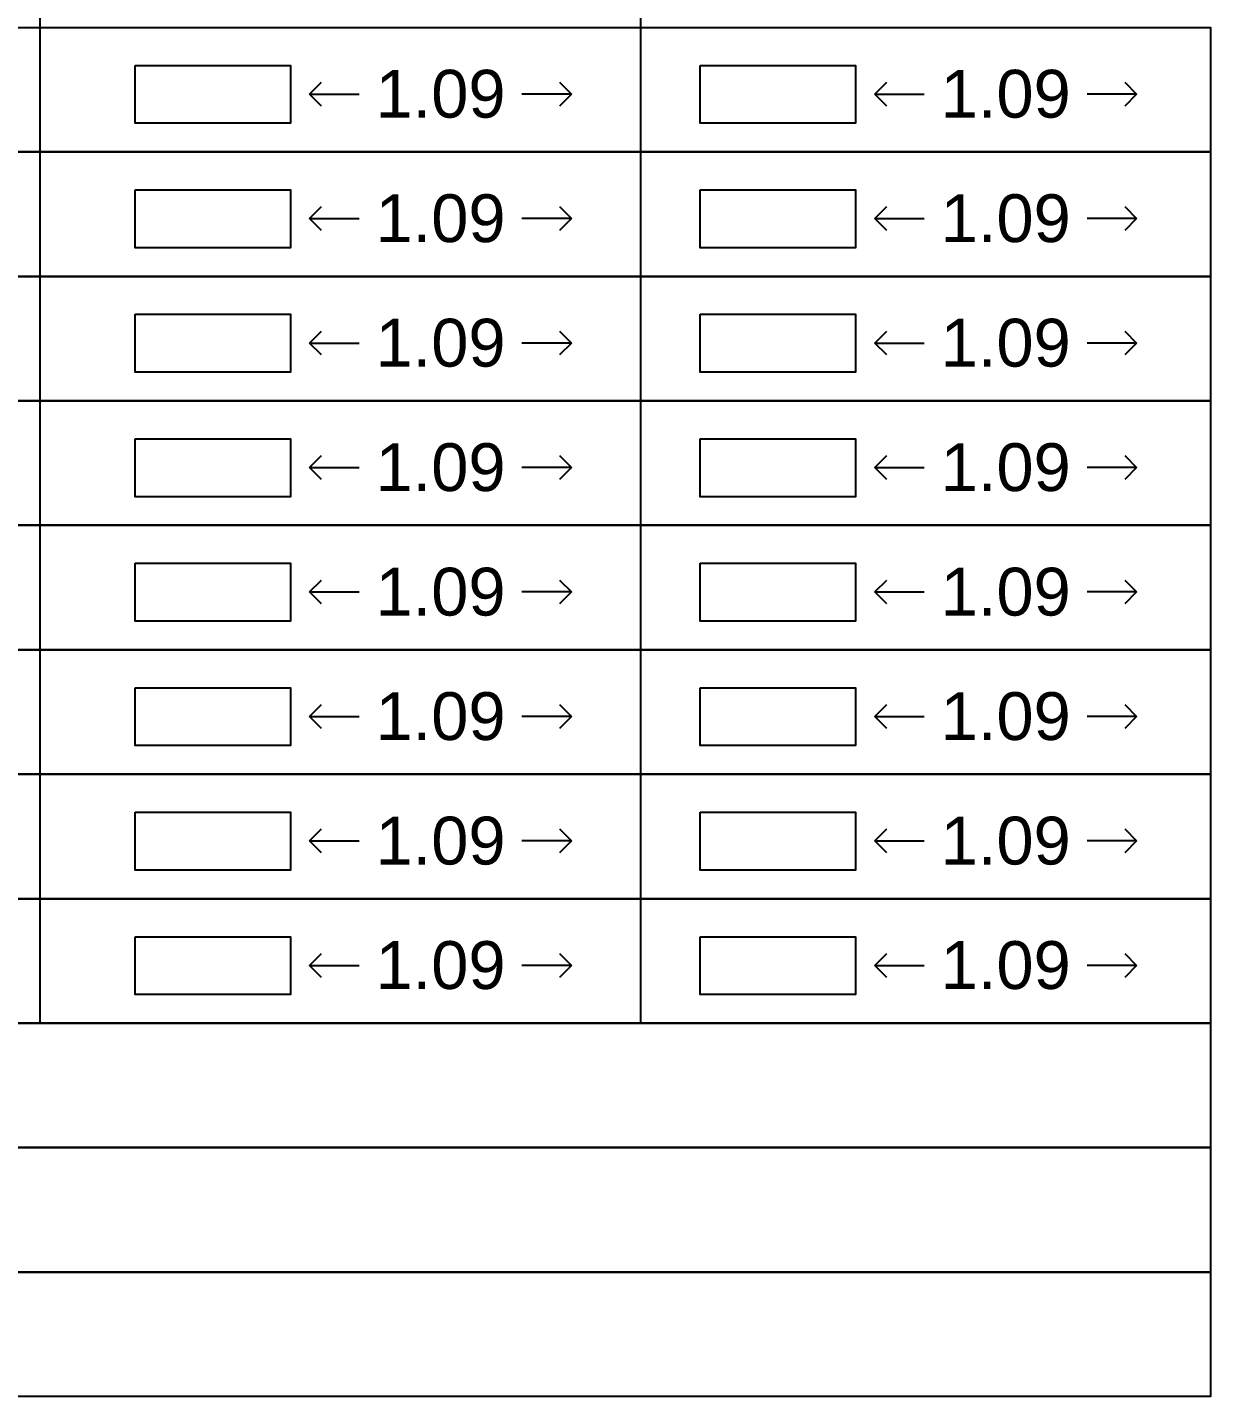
# Model space of a CAD drawing. Header units: metres. Extents: x -9481 to -9285, y 28740 to 57552.
# Drawn here: x -9447.18 to -9442.23, y 28751.47 to 28757.2 of the extents above; entities that cross this region are included whole.
import ezdxf

# ---------------------------------------------------------------- set-up
doc = ezdxf.new("R2010")
doc.units = ezdxf.units.M
doc.header["$PDMODE"] = 34
doc.header["$PDSIZE"] = -15
doc.linetypes.add('CONTINULUS', pattern=[0])
doc.layers.add('BLK_1_FLR_-1_REGULAR_ROOM_1', color=7, linetype='Continuous', plot=False)
doc.layers.add('BLK_1_FLR_-2_REGULAR_ROOM_1', color=7, linetype='Continuous', plot=False)
for name, color, linetype in [('BLK_1_FLR_-1_ROOM_1_MEZ_AREA_1', 11, 'Continuous'), ('BLK_1_FLR_-1_ROOM_2_MEZ_AREA_1', 11, 'Continuous'), ('BLK_1_FLR_-2_ROOM_1_MEZ_AREA_1', 11, 'Continuous'), ('BLK_1_FLR_-2_ROOM_2_MEZ_AREA_1', 11, 'Continuous')]:
    doc.layers.add(name, color=color, linetype=linetype)
doc.layers.add('PLAN', color=7, linetype='Continuous', lineweight=40)
doc.styles.add('Arial', font='arial.ttf', dxfattribs={"height": 0.2})
doc.styles.add('style2', font='arial.ttf', dxfattribs={"height": 0.3})
doc.dimstyles.new('INT DIM', dxfattribs={"dimtxt": 0.3, "dimasz": 0.1, "dimexe": 0.18, "dimexo": 0.0625, "dimgap": 0.09, "dimtad": 0, "dimzin": 0, "dimdsep": 46, "dimtxsty": 'style2', "dimblk": 'OPEN90', "dimcen": 0.09, "dimse1": 1, "dimse2": 1, "dimclrd": 250, "dimclrt": 256, "dimadec": 0, "dimazin": 0, "dimtfac": 1, "dimtofl": 0, "dimtmove": 0, "dimatfit": 3, "dimfxl": 0.18, "dimtolj": 1, "dimtzin": 0, "dimlwd": -1, "dimarcsym": 0})

# ---------------------------------------------------------------- blocks, each defined once
blk = doc.blocks.new('_Open90')
at = {"layer": 'PLAN', "color": 0, "lineweight": -2}
for p, q in [((0, 0), (-1, 0)), ((-0.5, 0.5), (0, 0)), ((0, 0), (-0.5, -0.5))]:
    blk.add_line(p, q, dxfattribs=at)
blk = doc.blocks.new('*D350')
at = {"layer": 'BLK_1_FLR_-1_REGULAR_ROOM_1', "color": 250, "transparency": 16777216}
for p, q in [((-9445.8979, 28756.9188), (-9445.791, 28756.9188)), ((-9445.003, 28756.9188), (-9445.1099, 28756.9188))]:
    blk.add_line(p, q, dxfattribs=at)
at = {"layer": 'Defpoints', "color": 0, "transparency": 16777216}
for p in [(-9445.9979, 28757.0389), (-9444.903, 28757.0389), (-9444.903, 28756.9188)]:
    blk.add_point(p, dxfattribs=at)
at = {"layer": 'BLK_1_FLR_-1_REGULAR_ROOM_1', "color": 250, "transparency": 16777216, "xscale": 0.1, "yscale": 0.1, "zscale": 0.1, "rotation": 180}
blk.add_blockref('_Open90', (-9445.9979, 28756.9188), dxfattribs=at)
at = {"layer": 'BLK_1_FLR_-1_REGULAR_ROOM_1', "color": 250, "transparency": 16777216, "xscale": 0.1, "yscale": 0.1, "zscale": 0.1}
blk.add_blockref('_Open90', (-9444.903, 28756.9188), dxfattribs=at)
at = {"layer": 'BLK_1_FLR_-1_REGULAR_ROOM_1', "transparency": 16777216, "insert": (-9445.4505, 28756.9188), "char_height": 0.2, "attachment_point": 5, "style": 'Arial', "bg_fill": 3, "box_fill_scale": 1.1, "bg_fill_color": 256, "bg_fill_true_color": 13158600, "bg_fill_transparency": 0}
blk.add_mtext('\\A1;1.09', dxfattribs=at)
blk = doc.blocks.new('*D351')
at = {"layer": 'BLK_1_FLR_-2_REGULAR_ROOM_1', "color": 250, "transparency": 16777216}
for p, q in [((-9443.5342, 28756.9188), (-9443.4273, 28756.9188)), ((-9442.6393, 28756.9188), (-9442.7462, 28756.9188))]:
    blk.add_line(p, q, dxfattribs=at)
at = {"layer": 'Defpoints', "color": 0, "transparency": 16777216}
for p in [(-9443.6342, 28757.0389), (-9442.5393, 28757.0389), (-9442.5393, 28756.9188)]:
    blk.add_point(p, dxfattribs=at)
at = {"layer": 'BLK_1_FLR_-2_REGULAR_ROOM_1', "color": 250, "transparency": 16777216, "xscale": 0.1, "yscale": 0.1, "zscale": 0.1, "rotation": 180}
blk.add_blockref('_Open90', (-9443.6342, 28756.9188), dxfattribs=at)
at = {"layer": 'BLK_1_FLR_-2_REGULAR_ROOM_1', "color": 250, "transparency": 16777216, "xscale": 0.1, "yscale": 0.1, "zscale": 0.1}
blk.add_blockref('_Open90', (-9442.5393, 28756.9188), dxfattribs=at)
at = {"layer": 'BLK_1_FLR_-2_REGULAR_ROOM_1', "transparency": 16777216, "insert": (-9443.0868, 28756.9188), "char_height": 0.2, "attachment_point": 5, "style": 'Arial', "bg_fill": 3, "box_fill_scale": 1.1, "bg_fill_color": 256, "bg_fill_true_color": 13158600, "bg_fill_transparency": 0}
blk.add_mtext('\\A1;1.09', dxfattribs=at)
blk = doc.blocks.new('*D357')
at = {"layer": 'BLK_1_FLR_-1_REGULAR_ROOM_1', "color": 250, "transparency": 16777216}
for p, q in [((-9445.8979, 28756.3982), (-9445.791, 28756.3982)), ((-9445.003, 28756.3982), (-9445.1099, 28756.3982))]:
    blk.add_line(p, q, dxfattribs=at)
at = {"layer": 'Defpoints', "color": 0, "transparency": 16777216}
for p in [(-9445.9979, 28756.5182), (-9444.903, 28756.5182), (-9444.903, 28756.3982)]:
    blk.add_point(p, dxfattribs=at)
at = {"layer": 'BLK_1_FLR_-1_REGULAR_ROOM_1', "color": 250, "transparency": 16777216, "xscale": 0.1, "yscale": 0.1, "zscale": 0.1, "rotation": 180}
blk.add_blockref('_Open90', (-9445.9979, 28756.3982), dxfattribs=at)
at = {"layer": 'BLK_1_FLR_-1_REGULAR_ROOM_1', "color": 250, "transparency": 16777216, "xscale": 0.1, "yscale": 0.1, "zscale": 0.1}
blk.add_blockref('_Open90', (-9444.903, 28756.3982), dxfattribs=at)
at = {"layer": 'BLK_1_FLR_-1_REGULAR_ROOM_1', "transparency": 16777216, "insert": (-9445.4505, 28756.3982), "char_height": 0.2, "attachment_point": 5, "style": 'Arial', "bg_fill": 3, "box_fill_scale": 1.1, "bg_fill_color": 256, "bg_fill_true_color": 13158600, "bg_fill_transparency": 0}
blk.add_mtext('\\A1;1.09', dxfattribs=at)
blk = doc.blocks.new('*D358')
at = {"layer": 'BLK_1_FLR_-2_REGULAR_ROOM_1', "color": 250, "transparency": 16777216}
for p, q in [((-9443.5342, 28756.3982), (-9443.4273, 28756.3982)), ((-9442.6393, 28756.3982), (-9442.7462, 28756.3982))]:
    blk.add_line(p, q, dxfattribs=at)
at = {"layer": 'Defpoints', "color": 0, "transparency": 16777216}
for p in [(-9443.6342, 28756.5182), (-9442.5393, 28756.5182), (-9442.5393, 28756.3982)]:
    blk.add_point(p, dxfattribs=at)
at = {"layer": 'BLK_1_FLR_-2_REGULAR_ROOM_1', "color": 250, "transparency": 16777216, "xscale": 0.1, "yscale": 0.1, "zscale": 0.1, "rotation": 180}
blk.add_blockref('_Open90', (-9443.6342, 28756.3982), dxfattribs=at)
at = {"layer": 'BLK_1_FLR_-2_REGULAR_ROOM_1', "color": 250, "transparency": 16777216, "xscale": 0.1, "yscale": 0.1, "zscale": 0.1}
blk.add_blockref('_Open90', (-9442.5393, 28756.3982), dxfattribs=at)
at = {"layer": 'BLK_1_FLR_-2_REGULAR_ROOM_1', "transparency": 16777216, "insert": (-9443.0868, 28756.3982), "char_height": 0.2, "attachment_point": 5, "style": 'Arial', "bg_fill": 3, "box_fill_scale": 1.1, "bg_fill_color": 256, "bg_fill_true_color": 13158600, "bg_fill_transparency": 0}
blk.add_mtext('\\A1;1.09', dxfattribs=at)
blk = doc.blocks.new('*D364')
at = {"layer": 'BLK_1_FLR_-1_REGULAR_ROOM_1', "color": 250, "transparency": 16777216}
for p, q in [((-9445.8979, 28755.8775), (-9445.791, 28755.8775)), ((-9445.003, 28755.8775), (-9445.1099, 28755.8775))]:
    blk.add_line(p, q, dxfattribs=at)
at = {"layer": 'Defpoints', "color": 0, "transparency": 16777216}
for p in [(-9445.9979, 28755.9976), (-9444.903, 28755.9976), (-9444.903, 28755.8775)]:
    blk.add_point(p, dxfattribs=at)
at = {"layer": 'BLK_1_FLR_-1_REGULAR_ROOM_1', "color": 250, "transparency": 16777216, "xscale": 0.1, "yscale": 0.1, "zscale": 0.1, "rotation": 180}
blk.add_blockref('_Open90', (-9445.9979, 28755.8775), dxfattribs=at)
at = {"layer": 'BLK_1_FLR_-1_REGULAR_ROOM_1', "color": 250, "transparency": 16777216, "xscale": 0.1, "yscale": 0.1, "zscale": 0.1}
blk.add_blockref('_Open90', (-9444.903, 28755.8775), dxfattribs=at)
at = {"layer": 'BLK_1_FLR_-1_REGULAR_ROOM_1', "transparency": 16777216, "insert": (-9445.4505, 28755.8775), "char_height": 0.2, "attachment_point": 5, "style": 'Arial', "bg_fill": 3, "box_fill_scale": 1.1, "bg_fill_color": 256, "bg_fill_true_color": 13158600, "bg_fill_transparency": 0}
blk.add_mtext('\\A1;1.09', dxfattribs=at)
blk = doc.blocks.new('*D365')
at = {"layer": 'BLK_1_FLR_-2_REGULAR_ROOM_1', "color": 250, "transparency": 16777216}
for p, q in [((-9443.5342, 28755.8775), (-9443.4273, 28755.8775)), ((-9442.6393, 28755.8775), (-9442.7462, 28755.8775))]:
    blk.add_line(p, q, dxfattribs=at)
at = {"layer": 'Defpoints', "color": 0, "transparency": 16777216}
for p in [(-9443.6342, 28755.9976), (-9442.5393, 28755.9976), (-9442.5393, 28755.8775)]:
    blk.add_point(p, dxfattribs=at)
at = {"layer": 'BLK_1_FLR_-2_REGULAR_ROOM_1', "color": 250, "transparency": 16777216, "xscale": 0.1, "yscale": 0.1, "zscale": 0.1, "rotation": 180}
blk.add_blockref('_Open90', (-9443.6342, 28755.8775), dxfattribs=at)
at = {"layer": 'BLK_1_FLR_-2_REGULAR_ROOM_1', "color": 250, "transparency": 16777216, "xscale": 0.1, "yscale": 0.1, "zscale": 0.1}
blk.add_blockref('_Open90', (-9442.5393, 28755.8775), dxfattribs=at)
at = {"layer": 'BLK_1_FLR_-2_REGULAR_ROOM_1', "transparency": 16777216, "insert": (-9443.0868, 28755.8775), "char_height": 0.2, "attachment_point": 5, "style": 'Arial', "bg_fill": 3, "box_fill_scale": 1.1, "bg_fill_color": 256, "bg_fill_true_color": 13158600, "bg_fill_transparency": 0}
blk.add_mtext('\\A1;1.09', dxfattribs=at)
blk = doc.blocks.new('*D371')
at = {"layer": 'BLK_1_FLR_-1_REGULAR_ROOM_1', "color": 250, "transparency": 16777216}
for p, q in [((-9445.8979, 28755.3569), (-9445.791, 28755.3569)), ((-9445.003, 28755.3569), (-9445.1099, 28755.3569))]:
    blk.add_line(p, q, dxfattribs=at)
at = {"layer": 'Defpoints', "color": 0, "transparency": 16777216}
for p in [(-9445.9979, 28755.477), (-9444.903, 28755.477), (-9444.903, 28755.3569)]:
    blk.add_point(p, dxfattribs=at)
at = {"layer": 'BLK_1_FLR_-1_REGULAR_ROOM_1', "color": 250, "transparency": 16777216, "xscale": 0.1, "yscale": 0.1, "zscale": 0.1, "rotation": 180}
blk.add_blockref('_Open90', (-9445.9979, 28755.3569), dxfattribs=at)
at = {"layer": 'BLK_1_FLR_-1_REGULAR_ROOM_1', "color": 250, "transparency": 16777216, "xscale": 0.1, "yscale": 0.1, "zscale": 0.1}
blk.add_blockref('_Open90', (-9444.903, 28755.3569), dxfattribs=at)
at = {"layer": 'BLK_1_FLR_-1_REGULAR_ROOM_1', "transparency": 16777216, "insert": (-9445.4505, 28755.3569), "char_height": 0.2, "attachment_point": 5, "style": 'Arial', "bg_fill": 3, "box_fill_scale": 1.1, "bg_fill_color": 256, "bg_fill_true_color": 13158600, "bg_fill_transparency": 0}
blk.add_mtext('\\A1;1.09', dxfattribs=at)
blk = doc.blocks.new('*D372')
at = {"layer": 'BLK_1_FLR_-2_REGULAR_ROOM_1', "color": 250, "transparency": 16777216}
for p, q in [((-9443.5342, 28755.3569), (-9443.4273, 28755.3569)), ((-9442.6393, 28755.3569), (-9442.7462, 28755.3569))]:
    blk.add_line(p, q, dxfattribs=at)
at = {"layer": 'Defpoints', "color": 0, "transparency": 16777216}
for p in [(-9443.6342, 28755.477), (-9442.5393, 28755.477), (-9442.5393, 28755.3569)]:
    blk.add_point(p, dxfattribs=at)
at = {"layer": 'BLK_1_FLR_-2_REGULAR_ROOM_1', "color": 250, "transparency": 16777216, "xscale": 0.1, "yscale": 0.1, "zscale": 0.1, "rotation": 180}
blk.add_blockref('_Open90', (-9443.6342, 28755.3569), dxfattribs=at)
at = {"layer": 'BLK_1_FLR_-2_REGULAR_ROOM_1', "color": 250, "transparency": 16777216, "xscale": 0.1, "yscale": 0.1, "zscale": 0.1}
blk.add_blockref('_Open90', (-9442.5393, 28755.3569), dxfattribs=at)
at = {"layer": 'BLK_1_FLR_-2_REGULAR_ROOM_1', "transparency": 16777216, "insert": (-9443.0868, 28755.3569), "char_height": 0.2, "attachment_point": 5, "style": 'Arial', "bg_fill": 3, "box_fill_scale": 1.1, "bg_fill_color": 256, "bg_fill_true_color": 13158600, "bg_fill_transparency": 0}
blk.add_mtext('\\A1;1.09', dxfattribs=at)
blk = doc.blocks.new('*D385')
at = {"layer": 'BLK_1_FLR_-1_REGULAR_ROOM_1', "color": 250, "transparency": 16777216}
for p, q in [((-9445.8979, 28754.8362), (-9445.791, 28754.8362)), ((-9445.003, 28754.8362), (-9445.1099, 28754.8362))]:
    blk.add_line(p, q, dxfattribs=at)
at = {"layer": 'Defpoints', "color": 0, "transparency": 16777216}
for p in [(-9445.9979, 28754.9563), (-9444.903, 28754.9563), (-9444.903, 28754.8362)]:
    blk.add_point(p, dxfattribs=at)
at = {"layer": 'BLK_1_FLR_-1_REGULAR_ROOM_1', "color": 250, "transparency": 16777216, "xscale": 0.1, "yscale": 0.1, "zscale": 0.1, "rotation": 180}
blk.add_blockref('_Open90', (-9445.9979, 28754.8362), dxfattribs=at)
at = {"layer": 'BLK_1_FLR_-1_REGULAR_ROOM_1', "color": 250, "transparency": 16777216, "xscale": 0.1, "yscale": 0.1, "zscale": 0.1}
blk.add_blockref('_Open90', (-9444.903, 28754.8362), dxfattribs=at)
at = {"layer": 'BLK_1_FLR_-1_REGULAR_ROOM_1', "transparency": 16777216, "insert": (-9445.4505, 28754.8362), "char_height": 0.2, "attachment_point": 5, "style": 'Arial', "bg_fill": 3, "box_fill_scale": 1.1, "bg_fill_color": 256, "bg_fill_true_color": 13158600, "bg_fill_transparency": 0}
blk.add_mtext('\\A1;1.09', dxfattribs=at)
blk = doc.blocks.new('*D386')
at = {"layer": 'BLK_1_FLR_-2_REGULAR_ROOM_1', "color": 250, "transparency": 16777216}
for p, q in [((-9443.5342, 28754.8362), (-9443.4273, 28754.8362)), ((-9442.6393, 28754.8362), (-9442.7462, 28754.8362))]:
    blk.add_line(p, q, dxfattribs=at)
at = {"layer": 'Defpoints', "color": 0, "transparency": 16777216}
for p in [(-9443.6342, 28754.9563), (-9442.5393, 28754.9563), (-9442.5393, 28754.8362)]:
    blk.add_point(p, dxfattribs=at)
at = {"layer": 'BLK_1_FLR_-2_REGULAR_ROOM_1', "color": 250, "transparency": 16777216, "xscale": 0.1, "yscale": 0.1, "zscale": 0.1, "rotation": 180}
blk.add_blockref('_Open90', (-9443.6342, 28754.8362), dxfattribs=at)
at = {"layer": 'BLK_1_FLR_-2_REGULAR_ROOM_1', "color": 250, "transparency": 16777216, "xscale": 0.1, "yscale": 0.1, "zscale": 0.1}
blk.add_blockref('_Open90', (-9442.5393, 28754.8362), dxfattribs=at)
at = {"layer": 'BLK_1_FLR_-2_REGULAR_ROOM_1', "transparency": 16777216, "insert": (-9443.0868, 28754.8362), "char_height": 0.2, "attachment_point": 5, "style": 'Arial', "bg_fill": 3, "box_fill_scale": 1.1, "bg_fill_color": 256, "bg_fill_true_color": 13158600, "bg_fill_transparency": 0}
blk.add_mtext('\\A1;1.09', dxfattribs=at)
blk = doc.blocks.new('*D378')
at = {"layer": 'BLK_1_FLR_-1_REGULAR_ROOM_1', "color": 250, "transparency": 16777216}
for p, q in [((-9445.8979, 28754.3156), (-9445.791, 28754.3156)), ((-9445.003, 28754.3156), (-9445.1099, 28754.3156))]:
    blk.add_line(p, q, dxfattribs=at)
at = {"layer": 'Defpoints', "color": 0, "transparency": 16777216}
for p in [(-9445.9979, 28754.4357), (-9444.903, 28754.4357), (-9444.903, 28754.3156)]:
    blk.add_point(p, dxfattribs=at)
at = {"layer": 'BLK_1_FLR_-1_REGULAR_ROOM_1', "color": 250, "transparency": 16777216, "xscale": 0.1, "yscale": 0.1, "zscale": 0.1, "rotation": 180}
blk.add_blockref('_Open90', (-9445.9979, 28754.3156), dxfattribs=at)
at = {"layer": 'BLK_1_FLR_-1_REGULAR_ROOM_1', "color": 250, "transparency": 16777216, "xscale": 0.1, "yscale": 0.1, "zscale": 0.1}
blk.add_blockref('_Open90', (-9444.903, 28754.3156), dxfattribs=at)
at = {"layer": 'BLK_1_FLR_-1_REGULAR_ROOM_1', "transparency": 16777216, "insert": (-9445.4505, 28754.3156), "char_height": 0.2, "attachment_point": 5, "style": 'Arial', "bg_fill": 3, "box_fill_scale": 1.1, "bg_fill_color": 256, "bg_fill_true_color": 13158600, "bg_fill_transparency": 0}
blk.add_mtext('\\A1;1.09', dxfattribs=at)
blk = doc.blocks.new('*D379')
at = {"layer": 'BLK_1_FLR_-2_REGULAR_ROOM_1', "color": 250, "transparency": 16777216}
for p, q in [((-9443.5342, 28754.3156), (-9443.4273, 28754.3156)), ((-9442.6393, 28754.3156), (-9442.7462, 28754.3156))]:
    blk.add_line(p, q, dxfattribs=at)
at = {"layer": 'Defpoints', "color": 0, "transparency": 16777216}
for p in [(-9443.6342, 28754.4357), (-9442.5393, 28754.4357), (-9442.5393, 28754.3156)]:
    blk.add_point(p, dxfattribs=at)
at = {"layer": 'BLK_1_FLR_-2_REGULAR_ROOM_1', "color": 250, "transparency": 16777216, "xscale": 0.1, "yscale": 0.1, "zscale": 0.1, "rotation": 180}
blk.add_blockref('_Open90', (-9443.6342, 28754.3156), dxfattribs=at)
at = {"layer": 'BLK_1_FLR_-2_REGULAR_ROOM_1', "color": 250, "transparency": 16777216, "xscale": 0.1, "yscale": 0.1, "zscale": 0.1}
blk.add_blockref('_Open90', (-9442.5393, 28754.3156), dxfattribs=at)
at = {"layer": 'BLK_1_FLR_-2_REGULAR_ROOM_1', "transparency": 16777216, "insert": (-9443.0868, 28754.3156), "char_height": 0.2, "attachment_point": 5, "style": 'Arial', "bg_fill": 3, "box_fill_scale": 1.1, "bg_fill_color": 256, "bg_fill_true_color": 13158600, "bg_fill_transparency": 0}
blk.add_mtext('\\A1;1.09', dxfattribs=at)
blk = doc.blocks.new('*D447')
at = {"layer": 'BLK_1_FLR_-1_ROOM_1_MEZ_AREA_1', "color": 250, "ltscale": 0.05, "transparency": 16777216}
for p, q in [((-9445.8979, 28753.7949), (-9445.791, 28753.7949)), ((-9445.003, 28753.7949), (-9445.1099, 28753.7949))]:
    blk.add_line(p, q, dxfattribs=at)
at = {"layer": 'Defpoints', "color": 0, "linetype": 'CONTINULUS', "ltscale": 0.05, "transparency": 16777216}
for p in [(-9445.9979, 28753.915), (-9444.903, 28753.915), (-9444.903, 28753.7949)]:
    blk.add_point(p, dxfattribs=at)
at = {"layer": 'BLK_1_FLR_-1_ROOM_1_MEZ_AREA_1', "color": 250, "linetype": 'CONTINULUS', "ltscale": 0.05, "transparency": 16777216, "xscale": 0.1, "yscale": 0.1, "zscale": 0.1, "rotation": 180}
blk.add_blockref('_Open90', (-9445.9979, 28753.7949), dxfattribs=at)
at = {"layer": 'BLK_1_FLR_-1_ROOM_1_MEZ_AREA_1', "color": 250, "linetype": 'CONTINULUS', "ltscale": 0.05, "transparency": 16777216, "xscale": 0.1, "yscale": 0.1, "zscale": 0.1}
blk.add_blockref('_Open90', (-9444.903, 28753.7949), dxfattribs=at)
at = {"layer": 'BLK_1_FLR_-1_ROOM_1_MEZ_AREA_1', "linetype": 'CONTINULUS', "ltscale": 0.05, "transparency": 16777216, "insert": (-9445.4505, 28753.7949), "char_height": 0.2, "attachment_point": 5, "style": 'Arial', "bg_fill": 3, "box_fill_scale": 1.1, "bg_fill_color": 256, "bg_fill_true_color": 13158600, "bg_fill_transparency": 0}
blk.add_mtext('\\A1;1.09', dxfattribs=at)
blk = doc.blocks.new('*D448')
at = {"layer": 'BLK_1_FLR_-2_ROOM_1_MEZ_AREA_1', "color": 250, "ltscale": 0.05, "transparency": 16777216}
for p, q in [((-9443.5342, 28753.7949), (-9443.4273, 28753.7949)), ((-9442.6393, 28753.7949), (-9442.7462, 28753.7949))]:
    blk.add_line(p, q, dxfattribs=at)
at = {"layer": 'Defpoints', "color": 0, "linetype": 'CONTINULUS', "ltscale": 0.05, "transparency": 16777216}
for p in [(-9443.6342, 28753.915), (-9442.5393, 28753.915), (-9442.5393, 28753.7949)]:
    blk.add_point(p, dxfattribs=at)
at = {"layer": 'BLK_1_FLR_-2_ROOM_1_MEZ_AREA_1', "color": 250, "linetype": 'CONTINULUS', "ltscale": 0.05, "transparency": 16777216, "xscale": 0.1, "yscale": 0.1, "zscale": 0.1, "rotation": 180}
blk.add_blockref('_Open90', (-9443.6342, 28753.7949), dxfattribs=at)
at = {"layer": 'BLK_1_FLR_-2_ROOM_1_MEZ_AREA_1', "color": 250, "linetype": 'CONTINULUS', "ltscale": 0.05, "transparency": 16777216, "xscale": 0.1, "yscale": 0.1, "zscale": 0.1}
blk.add_blockref('_Open90', (-9442.5393, 28753.7949), dxfattribs=at)
at = {"layer": 'BLK_1_FLR_-2_ROOM_1_MEZ_AREA_1', "linetype": 'CONTINULUS', "ltscale": 0.05, "transparency": 16777216, "insert": (-9443.0868, 28753.7949), "char_height": 0.2, "attachment_point": 5, "style": 'Arial', "bg_fill": 3, "box_fill_scale": 1.1, "bg_fill_color": 256, "bg_fill_true_color": 13158600, "bg_fill_transparency": 0}
blk.add_mtext('\\A1;1.09', dxfattribs=at)
blk = doc.blocks.new('*D454')
at = {"layer": 'BLK_1_FLR_-1_ROOM_2_MEZ_AREA_1', "color": 250, "ltscale": 0.05, "transparency": 16777216}
for p, q in [((-9445.8979, 28753.2743), (-9445.791, 28753.2743)), ((-9445.003, 28753.2743), (-9445.1099, 28753.2743))]:
    blk.add_line(p, q, dxfattribs=at)
at = {"layer": 'Defpoints', "color": 0, "linetype": 'CONTINULUS', "ltscale": 0.05, "transparency": 16777216}
for p in [(-9445.9979, 28753.3944), (-9444.903, 28753.3944), (-9444.903, 28753.2743)]:
    blk.add_point(p, dxfattribs=at)
at = {"layer": 'BLK_1_FLR_-1_ROOM_2_MEZ_AREA_1', "color": 250, "linetype": 'CONTINULUS', "ltscale": 0.05, "transparency": 16777216, "xscale": 0.1, "yscale": 0.1, "zscale": 0.1, "rotation": 180}
blk.add_blockref('_Open90', (-9445.9979, 28753.2743), dxfattribs=at)
at = {"layer": 'BLK_1_FLR_-1_ROOM_2_MEZ_AREA_1', "color": 250, "linetype": 'CONTINULUS', "ltscale": 0.05, "transparency": 16777216, "xscale": 0.1, "yscale": 0.1, "zscale": 0.1}
blk.add_blockref('_Open90', (-9444.903, 28753.2743), dxfattribs=at)
at = {"layer": 'BLK_1_FLR_-1_ROOM_2_MEZ_AREA_1', "linetype": 'CONTINULUS', "ltscale": 0.05, "transparency": 16777216, "insert": (-9445.4505, 28753.2743), "char_height": 0.2, "attachment_point": 5, "style": 'Arial', "bg_fill": 3, "box_fill_scale": 1.1, "bg_fill_color": 256, "bg_fill_true_color": 13158600, "bg_fill_transparency": 0}
blk.add_mtext('\\A1;1.09', dxfattribs=at)
blk = doc.blocks.new('*D455')
at = {"layer": 'BLK_1_FLR_-2_ROOM_2_MEZ_AREA_1', "color": 250, "ltscale": 0.05, "transparency": 16777216}
for p, q in [((-9443.5342, 28753.2743), (-9443.4273, 28753.2743)), ((-9442.6393, 28753.2743), (-9442.7462, 28753.2743))]:
    blk.add_line(p, q, dxfattribs=at)
at = {"layer": 'Defpoints', "color": 0, "linetype": 'CONTINULUS', "ltscale": 0.05, "transparency": 16777216}
for p in [(-9443.6342, 28753.3944), (-9442.5393, 28753.3944), (-9442.5393, 28753.2743)]:
    blk.add_point(p, dxfattribs=at)
at = {"layer": 'BLK_1_FLR_-2_ROOM_2_MEZ_AREA_1', "color": 250, "linetype": 'CONTINULUS', "ltscale": 0.05, "transparency": 16777216, "xscale": 0.1, "yscale": 0.1, "zscale": 0.1, "rotation": 180}
blk.add_blockref('_Open90', (-9443.6342, 28753.2743), dxfattribs=at)
at = {"layer": 'BLK_1_FLR_-2_ROOM_2_MEZ_AREA_1', "color": 250, "linetype": 'CONTINULUS', "ltscale": 0.05, "transparency": 16777216, "xscale": 0.1, "yscale": 0.1, "zscale": 0.1}
blk.add_blockref('_Open90', (-9442.5393, 28753.2743), dxfattribs=at)
at = {"layer": 'BLK_1_FLR_-2_ROOM_2_MEZ_AREA_1', "linetype": 'CONTINULUS', "ltscale": 0.05, "transparency": 16777216, "insert": (-9443.0868, 28753.2743), "char_height": 0.2, "attachment_point": 5, "style": 'Arial', "bg_fill": 3, "box_fill_scale": 1.1, "bg_fill_color": 256, "bg_fill_true_color": 13158600, "bg_fill_transparency": 0}
blk.add_mtext('\\A1;1.09', dxfattribs=at)

msp = doc.modelspace()

# ---------------------------------------------------------------- linework, layer by layer
for p, q in [((-9447.1263, 28757.7184), (-9447.1263, 28757.1978)), ((-9444.6141, 28757.7184), (-9444.6141, 28757.1978)), ((-9447.1263, 28757.1978), (-9447.1263, 28756.6772)), ((-9444.6141, 28757.1978), (-9444.6141, 28756.6772)), ((-9447.1263, 28756.6772), (-9447.1263, 28756.1565)), ((-9444.6141, 28756.6772), (-9444.6141, 28756.1565)), ((-9447.1263, 28756.1565), (-9447.1263, 28755.6359)), ((-9444.6141, 28756.1565), (-9444.6141, 28755.6359)), ((-9447.1263, 28755.6359), (-9447.1263, 28755.1152)), ((-9444.6141, 28755.6359), (-9444.6141, 28755.1152)), ((-9447.1263, 28755.1152), (-9447.1263, 28754.5946)), ((-9444.6141, 28755.1152), (-9444.6141, 28754.5946)), ((-9447.1263, 28754.5946), (-9447.1263, 28754.0739)), ((-9444.6141, 28754.5946), (-9444.6141, 28754.0739)), ((-9447.1263, 28754.0739), (-9447.1263, 28753.5533)), ((-9444.6141, 28754.0739), (-9444.6141, 28753.5533)), ((-9447.1263, 28753.5533), (-9447.1263, 28753.0326)), ((-9444.6141, 28753.5533), (-9444.6141, 28753.0326))]:
    msp.add_line(p, q)
for points in [[(-9461.7318, 28757.1978), (-9442.23, 28757.1978), (-9442.23, 28756.6772), (-9461.7318, 28756.6772)], [(-9461.7318, 28756.6772), (-9442.23, 28756.6772), (-9442.23, 28756.1565), (-9461.7318, 28756.1565)], [(-9461.7318, 28756.1565), (-9442.23, 28756.1565), (-9442.23, 28755.6359), (-9461.7318, 28755.6359)], [(-9461.7318, 28755.6359), (-9442.23, 28755.6359), (-9442.23, 28755.1152), (-9481.2579, 28755.1152), (-9481.2579, 28755.6359), (-9481.2579, 28755.6359)], [(-9481.2579, 28752.512), (-9481.2579, 28753.0326), (-9442.23, 28753.0326), (-9442.23, 28752.512), (-9457.8622, 28752.512)], [(-9470.8642, 28752.512), (-9442.23, 28752.512), (-9442.23, 28751.9913), (-9457.8622, 28751.9913)], [(-9461.7318, 28751.9913), (-9442.23, 28751.9913), (-9442.23, 28751.4707), (-9481.2579, 28751.4707), (-9481.2579, 28751.9913)]]:
    msp.add_lwpolyline(points)
at = {"layer": 'BLK_1_FLR_-1_REGULAR_ROOM_1', "color": 36}
msp.add_lwpolyline([(-9446.7278, 28757.0389), (-9446.0786, 28757.0389), (-9446.0786, 28756.7967), (-9446.7278, 28756.7967)], close=True, dxfattribs=at)
at = {"layer": 'BLK_1_FLR_-1_REGULAR_ROOM_1', "color": 37}
msp.add_lwpolyline([(-9446.7278, 28756.5182), (-9446.0786, 28756.5182), (-9446.0786, 28756.2761), (-9446.7278, 28756.2761)], close=True, dxfattribs=at)
at = {"layer": 'BLK_1_FLR_-1_REGULAR_ROOM_1', "color": 38}
for points in [[(-9446.7278, 28755.9976), (-9446.0786, 28755.9976), (-9446.0786, 28755.7554), (-9446.7278, 28755.7554)], [(-9446.7278, 28754.9563), (-9446.0786, 28754.9563), (-9446.0786, 28754.7142), (-9446.7278, 28754.7142)]]:
    msp.add_lwpolyline(points, close=True, dxfattribs=at)
at = {"layer": 'BLK_1_FLR_-1_REGULAR_ROOM_1', "color": 39}
for points in [[(-9446.7278, 28755.477), (-9446.0786, 28755.477), (-9446.0786, 28755.2348), (-9446.7278, 28755.2348)], [(-9446.7278, 28754.4357), (-9446.0786, 28754.4357), (-9446.0786, 28754.1935), (-9446.7278, 28754.1935)]]:
    msp.add_lwpolyline(points, close=True, dxfattribs=at)
at = {"layer": 'BLK_1_FLR_-1_ROOM_1_MEZ_AREA_1', "color": 11, "linetype": 'CONTINULUS', "ltscale": 0.05}
msp.add_lwpolyline([(-9446.7278, 28753.915), (-9446.0786, 28753.915), (-9446.0786, 28753.6729), (-9446.7278, 28753.6729)], close=True, dxfattribs=at)
at = {"layer": 'BLK_1_FLR_-1_ROOM_2_MEZ_AREA_1', "color": 11, "linetype": 'CONTINULUS', "ltscale": 0.05}
msp.add_lwpolyline([(-9446.7278, 28753.3944), (-9446.0786, 28753.3944), (-9446.0786, 28753.1522), (-9446.7278, 28753.1522)], close=True, dxfattribs=at)
at = {"layer": 'BLK_1_FLR_-2_REGULAR_ROOM_1', "color": 36}
msp.add_lwpolyline([(-9444.3641, 28757.0389), (-9443.7149, 28757.0389), (-9443.7149, 28756.7967), (-9444.3641, 28756.7967)], close=True, dxfattribs=at)
at = {"layer": 'BLK_1_FLR_-2_REGULAR_ROOM_1', "color": 37}
msp.add_lwpolyline([(-9444.3641, 28756.5182), (-9443.7149, 28756.5182), (-9443.7149, 28756.2761), (-9444.3641, 28756.2761)], close=True, dxfattribs=at)
at = {"layer": 'BLK_1_FLR_-2_REGULAR_ROOM_1', "color": 38}
for points in [[(-9444.3641, 28755.9976), (-9443.7149, 28755.9976), (-9443.7149, 28755.7554), (-9444.3641, 28755.7554)], [(-9444.3641, 28754.9563), (-9443.7149, 28754.9563), (-9443.7149, 28754.7142), (-9444.3641, 28754.7142)]]:
    msp.add_lwpolyline(points, close=True, dxfattribs=at)
at = {"layer": 'BLK_1_FLR_-2_REGULAR_ROOM_1', "color": 39}
for points in [[(-9444.3641, 28755.477), (-9443.7149, 28755.477), (-9443.7149, 28755.2348), (-9444.3641, 28755.2348)], [(-9444.3641, 28754.4357), (-9443.7149, 28754.4357), (-9443.7149, 28754.1935), (-9444.3641, 28754.1935)]]:
    msp.add_lwpolyline(points, close=True, dxfattribs=at)
at = {"layer": 'BLK_1_FLR_-2_ROOM_1_MEZ_AREA_1', "color": 11, "linetype": 'CONTINULUS', "ltscale": 0.05}
msp.add_lwpolyline([(-9444.3641, 28753.915), (-9443.7149, 28753.915), (-9443.7149, 28753.6729), (-9444.3641, 28753.6729)], close=True, dxfattribs=at)
at = {"layer": 'BLK_1_FLR_-2_ROOM_2_MEZ_AREA_1', "color": 11, "linetype": 'CONTINULUS', "ltscale": 0.05}
msp.add_lwpolyline([(-9444.3641, 28753.3944), (-9443.7149, 28753.3944), (-9443.7149, 28753.1522), (-9444.3641, 28753.1522)], close=True, dxfattribs=at)

# ---------------------------------------------------------------- dimensions: what is measured, and where the dimension line sits
at = {"layer": 'BLK_1_FLR_-1_REGULAR_ROOM_1', "color": 38}
dim = msp.add_linear_dim(base=(-9444.903, 28754.8362), p1=(-9445.9979, 28754.9563), p2=(-9444.903, 28754.9563), dimstyle='INT DIM', override={"dimtxt": 0.2, "dimtxsty": 'Arial', "dimfxl": 0.125, "dimtfill": 1, "dimtfillclr": 7, "dimarcsym": 1}, dxfattribs=at)
dim.commit()
dim.dimension.update_dxf_attribs({"geometry": '*D385', "text_midpoint": (-9445.4505, 28754.8362)})
at = {"layer": 'BLK_1_FLR_-1_REGULAR_ROOM_1', "color": 39}
dim = msp.add_linear_dim(base=(-9444.903, 28754.3156), p1=(-9445.9979, 28754.4357), p2=(-9444.903, 28754.4357), dimstyle='INT DIM', override={"dimtxt": 0.2, "dimtxsty": 'Arial', "dimfxl": 0.125, "dimtfill": 1, "dimtfillclr": 7, "dimarcsym": 1}, dxfattribs=at)
dim.commit()
dim.dimension.update_dxf_attribs({"geometry": '*D378', "text_midpoint": (-9445.4505, 28754.3156)})
at = {"layer": 'BLK_1_FLR_-1_ROOM_1_MEZ_AREA_1', "color": 11, "linetype": 'CONTINULUS', "ltscale": 0.05}
dim = msp.add_linear_dim(base=(-9444.903, 28753.7949), p1=(-9445.9979, 28753.915), p2=(-9444.903, 28753.915), dimstyle='INT DIM', override={"dimtxt": 0.2, "dimtxsty": 'Arial', "dimfxl": 0.125, "dimtfill": 1, "dimtfillclr": 7, "dimarcsym": 1}, dxfattribs=at)
dim.commit()
dim.dimension.update_dxf_attribs({"geometry": '*D447', "text_midpoint": (-9445.4505, 28753.7949)})
at = {"layer": 'BLK_1_FLR_-1_ROOM_2_MEZ_AREA_1', "color": 11, "linetype": 'CONTINULUS', "ltscale": 0.05}
dim = msp.add_linear_dim(base=(-9444.903, 28753.2743), p1=(-9445.9979, 28753.3944), p2=(-9444.903, 28753.3944), dimstyle='INT DIM', override={"dimtxt": 0.2, "dimtxsty": 'Arial', "dimfxl": 0.125, "dimtfill": 1, "dimtfillclr": 7, "dimarcsym": 1}, dxfattribs=at)
dim.commit()
dim.dimension.update_dxf_attribs({"geometry": '*D454', "text_midpoint": (-9445.4505, 28753.2743)})
at = {"layer": 'BLK_1_FLR_-2_REGULAR_ROOM_1', "color": 38}
dim = msp.add_linear_dim(base=(-9442.5393, 28754.8362), p1=(-9443.6342, 28754.9563), p2=(-9442.5393, 28754.9563), dimstyle='INT DIM', override={"dimtxt": 0.2, "dimtxsty": 'Arial', "dimfxl": 0.125, "dimtfill": 1, "dimtfillclr": 7, "dimarcsym": 1}, dxfattribs=at)
dim.commit()
dim.dimension.update_dxf_attribs({"geometry": '*D386', "text_midpoint": (-9443.0868, 28754.8362)})
at = {"layer": 'BLK_1_FLR_-2_REGULAR_ROOM_1', "color": 39}
dim = msp.add_linear_dim(base=(-9442.5393, 28754.3156), p1=(-9443.6342, 28754.4357), p2=(-9442.5393, 28754.4357), dimstyle='INT DIM', override={"dimtxt": 0.2, "dimtxsty": 'Arial', "dimfxl": 0.125, "dimtfill": 1, "dimtfillclr": 7, "dimarcsym": 1}, dxfattribs=at)
dim.commit()
dim.dimension.update_dxf_attribs({"geometry": '*D379', "text_midpoint": (-9443.0868, 28754.3156)})
at = {"layer": 'BLK_1_FLR_-2_ROOM_1_MEZ_AREA_1', "color": 11, "linetype": 'CONTINULUS', "ltscale": 0.05}
dim = msp.add_linear_dim(base=(-9442.5393, 28753.7949), p1=(-9443.6342, 28753.915), p2=(-9442.5393, 28753.915), dimstyle='INT DIM', override={"dimtxt": 0.2, "dimtxsty": 'Arial', "dimfxl": 0.125, "dimtfill": 1, "dimtfillclr": 7, "dimarcsym": 1}, dxfattribs=at)
dim.commit()
dim.dimension.update_dxf_attribs({"geometry": '*D448', "text_midpoint": (-9443.0868, 28753.7949)})
at = {"layer": 'BLK_1_FLR_-2_ROOM_2_MEZ_AREA_1', "color": 11, "linetype": 'CONTINULUS', "ltscale": 0.05}
dim = msp.add_linear_dim(base=(-9442.5393, 28753.2743), p1=(-9443.6342, 28753.3944), p2=(-9442.5393, 28753.3944), dimstyle='INT DIM', override={"dimtxt": 0.2, "dimtxsty": 'Arial', "dimfxl": 0.125, "dimtfill": 1, "dimtfillclr": 7, "dimarcsym": 1}, dxfattribs=at)
dim.commit()
dim.dimension.update_dxf_attribs({"geometry": '*D455', "text_midpoint": (-9443.0868, 28753.2743)})

# ---------------------------------------------------------------- next in the draw order: linework, layer by layer
for points in [[(-9481.2579, 28755.1152), (-9442.23, 28755.1152), (-9442.23, 28754.5946), (-9481.2579, 28754.5946), (-9481.2579, 28755.1152)], [(-9481.2579, 28754.5946), (-9442.23, 28754.5946), (-9442.23, 28754.0739), (-9481.2579, 28754.0739), (-9481.2579, 28754.5946)]]:
    msp.add_lwpolyline(points, close=True)
for points in [[(-9481.2579, 28753.5533), (-9481.2579, 28754.0739), (-9442.23, 28754.0739), (-9442.23, 28753.5533), (-9457.8622, 28753.5533)], [(-9457.8622, 28753.5533), (-9442.23, 28753.5533), (-9442.23, 28753.0326), (-9481.2579, 28753.0326), (-9481.2579, 28753.5533)]]:
    msp.add_lwpolyline(points)

# ---------------------------------------------------------------- next in the draw order: dimensions: what is measured, and where the dimension line sits
at = {"layer": 'BLK_1_FLR_-1_REGULAR_ROOM_1', "color": 36}
dim = msp.add_linear_dim(base=(-9444.903, 28756.9188), p1=(-9445.9979, 28757.0389), p2=(-9444.903, 28757.0389), dimstyle='INT DIM', override={"dimtxt": 0.2, "dimtxsty": 'Arial', "dimfxl": 0.125, "dimtfill": 1, "dimtfillclr": 7, "dimarcsym": 1}, dxfattribs=at)
dim.commit()
dim.dimension.update_dxf_attribs({"geometry": '*D350', "text_midpoint": (-9445.4505, 28756.9188)})
at = {"layer": 'BLK_1_FLR_-1_REGULAR_ROOM_1', "color": 37}
dim = msp.add_linear_dim(base=(-9444.903, 28756.3982), p1=(-9445.9979, 28756.5182), p2=(-9444.903, 28756.5182), dimstyle='INT DIM', override={"dimtxt": 0.2, "dimtxsty": 'Arial', "dimfxl": 0.125, "dimtfill": 1, "dimtfillclr": 7, "dimarcsym": 1}, dxfattribs=at)
dim.commit()
dim.dimension.update_dxf_attribs({"geometry": '*D357', "text_midpoint": (-9445.4505, 28756.3982)})
at = {"layer": 'BLK_1_FLR_-1_REGULAR_ROOM_1', "color": 38}
dim = msp.add_linear_dim(base=(-9444.903, 28755.8775), p1=(-9445.9979, 28755.9976), p2=(-9444.903, 28755.9976), dimstyle='INT DIM', override={"dimtxt": 0.2, "dimtxsty": 'Arial', "dimfxl": 0.125, "dimtfill": 1, "dimtfillclr": 7, "dimarcsym": 1}, dxfattribs=at)
dim.commit()
dim.dimension.update_dxf_attribs({"geometry": '*D364', "text_midpoint": (-9445.4505, 28755.8775)})
at = {"layer": 'BLK_1_FLR_-1_REGULAR_ROOM_1', "color": 39}
dim = msp.add_linear_dim(base=(-9444.903, 28755.3569), p1=(-9445.9979, 28755.477), p2=(-9444.903, 28755.477), dimstyle='INT DIM', override={"dimtxt": 0.2, "dimtxsty": 'Arial', "dimfxl": 0.125, "dimtfill": 1, "dimtfillclr": 7, "dimarcsym": 1}, dxfattribs=at)
dim.commit()
dim.dimension.update_dxf_attribs({"geometry": '*D371', "text_midpoint": (-9445.4505, 28755.3569)})
at = {"layer": 'BLK_1_FLR_-2_REGULAR_ROOM_1', "color": 36}
dim = msp.add_linear_dim(base=(-9442.5393, 28756.9188), p1=(-9443.6342, 28757.0389), p2=(-9442.5393, 28757.0389), dimstyle='INT DIM', override={"dimtxt": 0.2, "dimtxsty": 'Arial', "dimfxl": 0.125, "dimtfill": 1, "dimtfillclr": 7, "dimarcsym": 1}, dxfattribs=at)
dim.commit()
dim.dimension.update_dxf_attribs({"geometry": '*D351', "text_midpoint": (-9443.0868, 28756.9188)})
at = {"layer": 'BLK_1_FLR_-2_REGULAR_ROOM_1', "color": 37}
dim = msp.add_linear_dim(base=(-9442.5393, 28756.3982), p1=(-9443.6342, 28756.5182), p2=(-9442.5393, 28756.5182), dimstyle='INT DIM', override={"dimtxt": 0.2, "dimtxsty": 'Arial', "dimfxl": 0.125, "dimtfill": 1, "dimtfillclr": 7, "dimarcsym": 1}, dxfattribs=at)
dim.commit()
dim.dimension.update_dxf_attribs({"geometry": '*D358', "text_midpoint": (-9443.0868, 28756.3982)})
at = {"layer": 'BLK_1_FLR_-2_REGULAR_ROOM_1', "color": 38}
dim = msp.add_linear_dim(base=(-9442.5393, 28755.8775), p1=(-9443.6342, 28755.9976), p2=(-9442.5393, 28755.9976), dimstyle='INT DIM', override={"dimtxt": 0.2, "dimtxsty": 'Arial', "dimfxl": 0.125, "dimtfill": 1, "dimtfillclr": 7, "dimarcsym": 1}, dxfattribs=at)
dim.commit()
dim.dimension.update_dxf_attribs({"geometry": '*D365', "text_midpoint": (-9443.0868, 28755.8775)})
at = {"layer": 'BLK_1_FLR_-2_REGULAR_ROOM_1', "color": 39}
dim = msp.add_linear_dim(base=(-9442.5393, 28755.3569), p1=(-9443.6342, 28755.477), p2=(-9442.5393, 28755.477), dimstyle='INT DIM', override={"dimtxt": 0.2, "dimtxsty": 'Arial', "dimfxl": 0.125, "dimtfill": 1, "dimtfillclr": 7, "dimarcsym": 1}, dxfattribs=at)
dim.commit()
dim.dimension.update_dxf_attribs({"geometry": '*D372', "text_midpoint": (-9443.0868, 28755.3569)})

doc.saveas('drawing.dxf')
